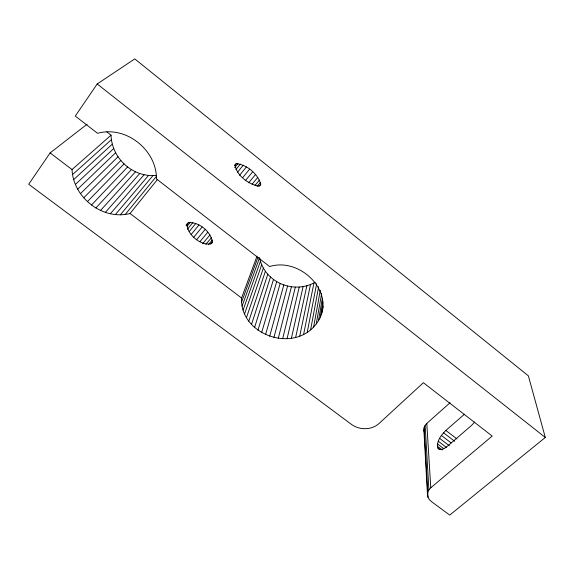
<?xml version="1.0" encoding="UTF-8"?>
<svg xmlns="http://www.w3.org/2000/svg" width="574" height="574" viewBox="0 0 574 574"><rect width="100%" height="100%" fill="white"/><g stroke="black" fill="none" stroke-linecap="round" stroke-linejoin="round"><path stroke-width="0.86" d="M474.741 422.019L471.354 425.599L447.376 446.249C445.037 448.043 442.03 450.368 438.923 449.184L437.847 448.036C436.161 441.284 441.356 434.913 445.862 430.443L464.474 414.198M257.037 256.14L241.568 298.014C239.652 333.487 290.085 352.422 313.612 327.008C341.049 298.279 303.072 256.169 269.615 266.537L156.48 178.937C156.738 149.907 125.756 125.247 97.573 133.319L75.28 116.063L97.2 83.976L134.768 58.907L528.367 375.848L545.3 437.46L449.729 515.093L431.44 501.597L429.381 499.624L428.025 497.299L427.472 494.788L423.885 429.955L424.136 427.594L425.133 425.363L426.805 423.411L450.052 402.74M427.472 494.788L427.766 492.248L428.893 489.859L430.773 487.785L492.198 436.061L423.382 382.714L378.84 423.691C371.349 430.242 359.568 430.235 351.611 424.516L28.7 184.268L50.11 152.921L87.119 124.185M321.641 313.182L322.81 306.222M322.502 309.25L322.947 306.616M320.292 316.963L322.832 302.075M318.491 320.557L322.308 298.523M316.252 323.915L321.648 293.436M313.612 327.008L320.292 290.243M310.599 329.792L318.67 286.706M307.255 332.238L316.676 283.649M303.624 334.326L313.949 282.975L315.241 282.2M299.743 336.027L310.491 284.546L313.949 282.975M295.653 337.325L306.868 285.759L310.491 284.546M291.42 338.201L303.101 286.591L306.868 285.759M287.079 338.66L299.248 287.036L303.101 286.591M282.681 338.682L295.345 287.086L299.248 287.036M278.29 338.28L291.441 286.742L295.345 287.086M273.934 337.447L287.588 286.017L291.441 286.742M187.196 223.738C186.32 234.149 201.582 246.77 211.612 243.519L212.366 242.034C210.866 231.53 199.063 221.786 188.444 222.64L186.076 225.123M269.68 336.206L283.821 284.905C272.04 280.844 262.153 270.734 259.771 258.322M265.575 334.563L280.184 283.434M261.658 332.54L276.725 281.612M257.977 330.158L273.475 279.459M254.583 327.438L270.483 276.998M251.505 324.418L267.778 274.264M248.786 321.131L265.396 271.28M246.461 317.609L263.366 268.087M244.553 313.899L261.708 264.714M243.096 310.032L260.445 261.206M242.106 306.071L259.606 257.597M241.589 302.046L257.977 257.26M260.761 184.175L260.187 185.467L258.831 186.098C248.463 184.347 236.244 175.4 235.067 164.559L236.158 163.683C246.913 164.501 257.812 173.857 260.761 184.175L259.075 186.191M50.11 152.921L72.044 169.545C73.106 197.492 102.681 220.631 130.047 213.499L157.599 179.289M186.206 225.403L188.444 222.64M234.493 165.735L236.158 163.683M187.031 226.35L190.381 222.217M234.651 167.594L237.966 163.504M187.318 229.356L192.893 222.497M235.849 169.595L240.377 164.028M189.111 231.645L195.799 223.444M237.586 172.15L243.233 165.219M125.275 214.439L156.178 176.648M191.135 234.529L198.927 224.994M239.588 175.271L246.361 166.991M193.732 237.241L202.098 227.053M242.788 177.488L249.568 169.237M196.724 239.667L205.105 229.5M245.306 180.738L252.66 171.813M199.939 241.654L207.781 232.183M248.65 182.805L255.459 174.575M120.361 214.798L152.949 175.615L156.429 175.343M202.651 243.728L209.955 234.938M252.101 184.211L257.791 177.359M205.865 244.366L211.505 237.6M254.949 185.474L259.52 179.992M208.369 244.761L212.33 240.018M257.087 186.428L260.531 182.31M210.665 244.072L212.366 242.034M115.36 214.576L148.523 175.436L152.949 175.615M110.337 213.765L144.103 174.733L148.523 175.436M105.379 212.38L139.733 173.506L144.103 174.733M100.543 210.45L135.486 171.791L139.733 173.506M95.894 207.989L131.417 169.595L135.486 171.791M91.503 205.033L127.586 166.955L131.417 169.595M87.435 201.625L124.049 163.906L127.586 166.955M83.732 197.808L120.849 160.49C114.944 153.409 111.291 144.426 111.047 135.177L106.814 131.891M80.468 193.632L118.029 156.752M77.677 189.155L115.647 152.749M75.402 184.441L113.731 148.523M73.694 179.554L112.31 144.146M72.568 174.568L111.406 139.676M72.044 169.545L111.047 135.177M283.821 284.905L287.588 286.017M437.366 446.242L442.296 449.973M130.047 213.499L241.568 298.014M437.847 448.036L439.964 449.643M439.605 438.342L449.363 445.776M438.285 441.227L446.672 447.598M437.524 443.917L443.831 448.703M441.384 435.465L451.135 442.898M445.862 430.443L456.997 438.966M443.515 432.774L454.651 441.277M97.2 83.976L545.3 437.46M120.849 160.49L124.049 163.906M423.885 429.955L424.38 432.294M426.805 423.411L430.773 487.785M425.133 425.363L428.893 489.859M424.136 427.594L428.025 497.299"/></g></svg>
